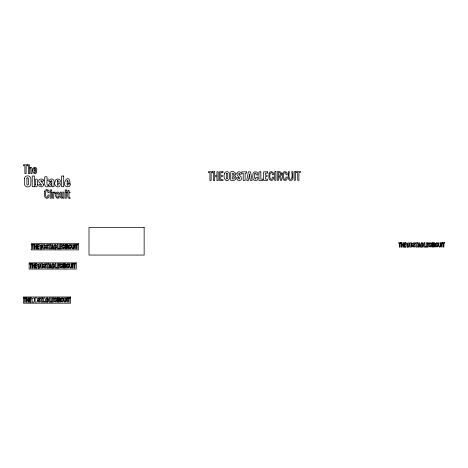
<?xml version="1.0" encoding="UTF-8"?>
<svg xmlns="http://www.w3.org/2000/svg" width="468" height="468" viewBox="0 0 468 468"><rect width="100%" height="100%" fill="white"/><g stroke="black" fill="none" stroke-linecap="round" stroke-linejoin="round"><path stroke-width="0.7" d="M55.926 193.729C54.013 197.198 59.366 200.901 59.383 195.911L58.348 195.911L58.131 197.35L57.184 197.215C55.862 195.677 57.88 190.494 58.348 194.284L59.383 194.284C60.249 191.687 55.827 191.067 55.926 193.729M33.088 168.983C31.145 172.388 36.405 176.313 36.685 171.428L35.556 171.428L35.153 172.809L34.281 172.376L34.217 170.487L36.697 170.487C37.961 167.673 33.45 165.707 33.088 168.983M66.14 300.667C65.268 304.849 62.338 299.748 63.835 297.8L64.414 297.8C63.127 302.831 66.854 302.831 65.567 297.8L66.14 297.8L66.14 300.667M71.85 266.52C70.978 270.697 68.047 265.596 69.545 263.648L70.124 263.648C68.837 268.679 72.563 268.679 71.276 263.648L71.85 263.648L71.85 266.52M74.073 247.356C73.201 251.532 70.27 246.431 71.774 244.489L72.347 244.489C71.06 249.514 74.786 249.514 73.499 244.489L74.073 244.489L74.073 247.356M292.839 177.407C293.173 179.256 291.623 180.999 289.715 180.326C286.755 178.747 288.996 174.195 288.235 171.674L289.394 171.674C287.264 181.912 293.828 181.912 291.699 171.674L292.839 171.674L292.839 177.407M440.85 245.606C439.978 249.789 437.048 244.688 438.551 242.74L439.124 242.74C437.837 247.771 441.57 247.771 440.283 242.74L440.85 242.74L440.85 245.606M44.618 191.587C44.723 193.694 43.542 198.221 46.899 198.333C48.736 198.52 49.269 196.466 49.076 195.021L47.935 195.021L47.613 197.168C44.612 198.818 44.635 188.967 47.625 190.657L47.935 192.687L49.076 192.687C50.246 189.429 44.793 188.165 44.618 191.587M54.224 298.8C52.527 301.176 56.575 303.837 56.452 300.52L55.879 300.52C54.627 304.767 54.592 295.249 55.879 299.35L56.452 299.35C57.037 297.718 54.311 297.092 54.224 298.8M59.933 264.648C58.237 267.023 62.285 269.685 62.162 266.368L61.589 266.368C60.337 270.615 60.302 261.097 61.589 265.198L62.162 265.198C62.747 263.572 60.021 262.94 59.933 264.648M62.156 245.489C60.46 247.859 64.508 250.526 64.385 247.203L63.812 247.203C62.56 251.456 62.525 241.933 63.812 246.033L64.385 246.033C64.97 244.407 62.244 243.775 62.156 245.489M61.068 298.8C59.372 301.176 63.42 303.837 63.297 300.52L62.73 300.52C61.472 304.767 61.443 295.249 62.73 299.35L63.297 299.35C63.882 297.718 61.156 297.092 61.068 298.8M66.778 264.648C65.087 267.023 69.129 269.685 69.007 266.368L68.439 266.368C67.181 270.615 67.152 261.097 68.439 265.198L69.007 265.198C69.592 263.572 66.865 262.94 66.778 264.648M69.001 245.489C67.31 247.859 71.352 250.526 71.23 247.203L70.662 247.203C69.404 251.456 69.375 241.933 70.662 246.033L71.23 246.033C71.815 244.407 69.088 243.775 69.001 245.489M269.006 173.675C269.118 175.781 267.93 180.303 271.288 180.42C273.131 180.607 273.657 178.554 273.47 177.109L272.323 177.109L272.007 179.256C269.001 180.905 269.03 171.054 272.013 172.745L272.323 174.769L273.47 174.769C274.634 171.51 269.188 170.253 269.006 173.675M282.701 173.675C282.807 175.781 281.625 180.303 284.983 180.42C286.82 180.607 287.352 178.554 287.159 177.109L286.018 177.109L285.696 179.256C282.695 180.905 282.719 171.054 285.708 172.745L286.018 174.769L287.159 174.769C288.329 171.51 282.877 170.253 282.701 173.675M428.934 243.74C427.243 246.115 431.285 248.777 431.163 245.46L430.595 245.46C429.343 249.707 429.308 240.183 430.595 244.29L431.163 244.29C431.748 242.658 429.027 242.026 428.934 243.74M435.784 243.74C434.088 246.115 438.13 248.777 438.013 245.46L437.44 245.46C436.188 249.707 436.153 240.183 437.44 244.29L438.013 244.29C438.592 242.658 435.872 242.026 435.784 243.74M34.269 168.673L34.217 169.861L35.556 169.861C36.147 168.872 34.767 167.228 34.269 168.673M47.128 298.777L47.227 301.497L47.654 301.491L47.748 300.591L48.672 300.591C45.408 307.529 45.349 292.588 48.672 299.438L47.748 299.438L47.572 298.514L47.128 298.777M52.837 264.625L52.937 267.345L53.364 267.339L53.457 266.438L54.382 266.438C51.117 273.376 51.059 258.435 54.382 265.286L53.457 265.286L53.282 264.361L52.837 264.625M55.06 245.46L55.16 248.18L55.587 248.175L55.68 247.279L56.605 247.279C53.34 254.212 53.282 239.271 56.605 246.121L55.68 246.121L55.505 245.203L55.06 245.46M254.814 173.622C253.586 175.225 255.563 182.742 256.054 177.255L257.909 177.255C258.19 178.84 257.324 180.794 255.44 180.549C252.246 180.742 252.79 176.606 252.866 174.599C252.211 170.598 259.096 171.007 257.909 174.944L256.054 174.944C256.563 174.032 255.464 172.13 254.814 173.622M421.838 243.711L421.943 246.437L422.364 246.431L422.458 245.53L423.388 245.53C420.118 252.463 420.065 237.528 423.388 244.378L422.458 244.378L422.282 243.454L421.838 243.711M37.721 300.906L37.194 302.006L35.1 302.176L35.1 297.888C38.522 297.186 36.75 299.789 37.721 300.906M43.43 266.754L42.904 267.854L40.81 268.024L40.81 263.736C44.232 263.034 42.459 265.637 43.43 266.754M45.653 247.59L45.127 248.695L43.038 248.859L43.038 244.571C46.455 243.869 44.682 246.472 45.653 247.59M236.001 177.881C236.246 180.724 232.672 180.695 230.765 180.42L230.765 171.844C233.52 170.048 237.949 174.102 234.474 175.816L235.609 176.442L236.001 177.881M412.431 245.84L411.91 246.946L409.816 247.116L409.816 242.822C413.232 242.126 411.466 244.723 412.431 245.84M24.506 178.366C24.745 180.999 23.16 185.656 26.571 186.808C28.349 187.27 30.683 186.498 30.812 184.404C30.578 181.777 32.169 177.109 28.735 175.991C26.974 175.541 24.646 176.284 24.506 178.366M37.68 184.521C38.043 186.457 35.697 187.744 34.375 186.176L34.375 186.755L32.216 186.755L32.216 176.032L34.375 176.032L34.375 179.659L36.445 179.016A1.375 1.375 0 0 1 37.3 179.636L37.68 184.521M31.97 298.818C32.315 309.225 37.873 294.261 31.97 298.818M37.68 264.666C38.025 275.073 43.582 260.109 37.68 264.666M39.903 245.507C40.248 255.914 45.805 240.944 39.903 245.507M224.505 173.71C222.563 177.682 226.723 184.146 229.554 178.536C229.361 176.436 230.636 172.704 227.887 171.809C226.477 171.446 224.617 172.043 224.505 173.71M406.686 243.758C407.025 254.165 412.589 239.201 406.686 243.758M59.916 298.953C59.845 300.269 58.096 299.538 58.956 298.233L59.688 298.332L59.916 298.953M65.625 264.8C65.555 266.116 63.806 265.385 64.666 264.081L65.397 264.18L65.625 264.8M67.848 245.636C67.778 246.952 66.029 246.221 66.889 244.922L67.62 245.016L67.848 245.636M280.39 173.973L280.045 175.102L278.478 175.401L278.478 172.54L279.94 172.733L280.39 173.973M434.626 243.886C434.556 245.203 432.806 244.477 433.672 243.173L434.398 243.266L434.626 243.886M70.124 184.544L69.96 185.568A1.849 1.849 0 0 1 69.083 186.562C58.956 188.627 68.714 170.568 70.124 183.064L67.053 183.064L67.304 185.275L68.059 185.047L68.141 183.807L70.124 183.807L70.124 184.544M38.148 298.695C38.253 299.461 40.254 302.679 38.932 300.754L38.119 300.877L38.446 301.913L39.95 302.094A1.006 1.006 0 0 0 40.441 301.445C40.605 300.696 38.241 297.584 39.575 299.146L40.394 299.046C40.634 297.642 38.353 297.379 38.148 298.695M43.857 264.543C43.963 265.309 45.963 268.533 44.641 266.602L43.828 266.725L44.156 267.76L45.659 267.942A1.006 1.006 0 0 0 46.151 267.298C46.314 266.544 43.951 263.437 45.285 264.993L46.104 264.894C46.344 263.49 44.062 263.227 43.857 264.543M46.08 245.378C46.186 246.145 48.186 249.368 46.864 247.443L46.051 247.566L46.379 248.602L47.882 248.783A1.006 1.006 0 0 0 48.374 248.134C48.537 247.379 46.174 244.273 47.508 245.835L48.327 245.729C48.567 244.325 46.285 244.068 46.08 245.378M236.855 173.458L237.141 175.272L239.4 177.594L239.557 178.905L238.774 178.957L238.423 177.583L236.802 177.828C236.516 179.841 238.744 181.221 240.458 180.262A2.012 2.012 0 0 0 241.447 178.963L241.125 176.892L238.867 174.564L238.645 173.78L239.154 173.113L239.715 174.365L241.348 174.16C241.827 171.352 237.27 170.832 236.855 173.458M412.858 243.629C412.963 244.395 414.964 247.619 413.642 245.694L412.834 245.817L413.156 246.852L414.66 247.034A1.006 1.006 0 0 0 415.157 246.384C415.315 245.63 412.957 242.523 414.291 244.085L415.104 243.986C415.344 242.576 413.068 242.319 412.858 243.629M26.904 178.22L26.892 184.573L27.647 185.234L28.413 184.573L28.413 178.22L27.647 177.553L26.904 178.22M38.639 264.607L38.938 267.415L39.248 264.607L38.639 264.607M40.862 245.443L41.161 248.251L41.471 245.443L40.862 245.443M226.424 173.593C226.483 174.447 225.488 180.677 227.635 178.671C227.594 177.828 228.548 171.598 226.424 173.593M407.646 243.699L407.938 246.501L408.248 243.699L407.646 243.699M50.983 181.18L50.93 181.742L48.918 181.66C48.725 179.636 50.93 178.448 52.673 179.133C55.259 180.648 53.428 184.298 54.107 186.755L52.176 186.755L52.007 185.673C48.678 189.909 47.192 181.701 51.913 182.017L51.737 180.666L51.17 180.654L50.983 181.18M57.324 180.812L57.394 185.223L58.202 185.1L58.254 183.631L60.331 183.631C60.717 189.593 52.662 186.533 55.101 181.525C54.844 177.828 61.425 178.355 60.331 182.081L58.254 182.081L58.014 180.508L57.324 180.812M42.512 266.737C41.599 268.819 41.775 264.578 42.512 266.737M44.735 247.572C43.822 249.66 43.998 245.413 44.735 247.572M234.164 177.846L233.924 178.782L232.66 179.098L232.66 176.524L233.918 176.828L234.164 177.846M411.512 245.829C410.606 247.911 410.775 243.664 411.512 245.829M60.495 298.953L59.962 299.959L60.577 302.129L59.992 302.129L59.424 300.099L58.956 300.099L58.956 302.129L58.354 302.129L58.354 297.8L59.939 297.917L60.495 298.953M66.204 264.8L65.672 265.806L66.286 267.977L65.701 267.977L65.14 265.947L64.666 265.947L64.666 267.977L64.063 267.977L64.063 263.648L65.649 263.771L66.204 264.8M68.427 245.636L67.895 246.642L68.509 248.812L67.924 248.812L67.363 246.782L66.889 246.782L66.889 248.812L66.286 248.812L66.286 244.489L67.872 244.606L68.427 245.636M281.555 173.973L281.309 175.266L280.484 175.991L281.713 180.326L280.548 180.326L279.414 176.266L278.478 176.266L278.478 180.326L277.272 180.326L277.272 171.674C278.94 171.452 281.789 171.592 281.555 173.973M435.205 243.886L434.673 244.899L435.287 247.063L434.708 247.063L434.14 245.033L433.672 245.033L433.672 247.063L433.064 247.063L433.064 242.74L434.649 242.857L435.205 243.886M35.521 184.638L35.299 185.381L34.375 185.287L34.375 180.519L34.995 180.268L35.521 181.063L35.521 184.638M67.123 180.864L67.053 182.058L68.141 182.058L67.86 180.572L67.123 180.864M43.612 184.807C43.53 187.586 39.078 187.463 38.505 184.971L39.973 184.322L40.763 185.357L41.599 185.035C40.839 183.368 37.621 182.268 38.99 179.981C40.166 178.285 43.138 178.881 43.518 180.946L42.102 181.578L41.324 180.525L40.622 180.917L42.886 183.234L43.612 184.807M52.375 245.718L52.147 247.391L52.603 247.391L52.375 245.718M50.152 264.876L49.924 266.549L50.38 266.549L50.152 264.876M249.45 174.131L248.994 177.477L249.9 177.477L249.45 174.131M419.152 243.968L418.93 245.641L419.381 245.641L419.152 243.968M44.688 245.723C43.998 247.56 43.846 243.998 44.688 245.723M42.465 264.882C41.775 266.725 41.623 263.162 42.465 264.882M234.07 174.143L233.69 175.149L232.66 175.272L232.66 173.113L233.795 173.376L234.07 174.143M411.466 243.974C410.781 245.811 410.629 242.254 411.466 243.974M50.784 184.082L50.866 185.205L51.755 185.234L51.913 182.959L50.784 184.082M52.065 247.952L51.913 248.859L51.018 248.859L51.831 244.571L52.913 244.571L53.709 248.859L52.837 248.859L52.691 247.952L52.065 247.952M44.132 301.269L43.98 302.176L43.085 302.176L43.898 297.888L44.975 297.888L45.776 302.176L44.905 302.176L44.758 301.269L44.132 301.269M49.842 267.117L49.69 268.024L48.795 268.024L49.608 263.736L50.69 263.736L51.486 268.024L50.614 268.024L50.468 267.117L49.842 267.117M248.824 178.612L248.526 180.42L246.735 180.42L248.356 171.844L250.515 171.844L252.117 180.42L250.368 180.42L250.082 178.612L248.824 178.612M418.842 246.209L418.696 247.116L417.801 247.116L418.608 242.822L419.691 242.822L420.492 247.116L419.615 247.116L419.474 246.209L418.842 246.209M54.095 192.471L53.756 192.939L53.756 192.067L52.609 192.067L52.609 198.239L53.756 198.239L53.756 193.729L54.417 193.167L55.3 193.261L55.119 191.991A1.381 1.381 0 0 0 54.095 192.471M30.227 167.45L29.519 167.971L29.519 164.794L28.355 164.794L28.355 173.616L29.519 173.616L29.519 168.562L30.367 168.147L30.87 168.854L30.87 173.616L32.035 173.616C31.508 172.23 33.556 166.315 30.227 167.45M62.788 197.631C59.366 200.357 60.103 193.67 60.354 192.067L61.495 192.067L61.495 196.724L61.987 197.426L62.788 197.04L62.788 192.067L63.929 192.067L63.929 198.239L62.788 198.239L62.788 197.631M48.216 185.035L47.367 185.053L46.958 184.468L46.958 180.519L48.046 180.519L48.046 179.104L46.958 179.104L46.958 176.775L44.776 176.775L44.776 179.104L44.033 179.104L44.033 180.519L44.776 180.519C44.179 183.117 44.255 188.048 48.216 186.732L48.216 185.035M69.978 198.262C66.813 199.052 67.895 194.46 67.848 192.822L67.199 192.822L67.199 192.067L67.848 192.067L67.848 190.26L68.995 190.26L68.995 192.067L69.989 192.067L69.989 192.822L68.995 192.822L69.024 197.086L69.978 197.414L69.978 198.262M27.571 164.794L23.4 164.794L23.4 165.707L24.892 165.707L24.892 173.616L26.12 173.616L26.12 165.707L27.571 165.707L27.571 164.794M212.595 171.727L208.424 171.727L208.424 172.639L209.916 172.639L209.916 180.549L211.15 180.549L211.15 172.639L212.595 172.639L212.595 171.727M214.677 171.727L213.449 171.727L213.449 180.549L214.677 180.549L214.677 176.418L216.941 176.418L216.941 180.549L218.176 180.549L218.176 171.727L216.941 171.727L216.941 175.541L214.677 175.541L214.677 171.727M222.979 171.727L219.556 171.727L219.556 180.549L222.996 180.549L222.996 179.665L220.785 179.665L220.785 176.43L222.563 176.43L222.563 175.559L220.785 175.559L220.785 172.639L222.979 172.639L222.979 171.727M275.868 171.674L274.687 171.674L274.687 180.326L275.868 180.326L275.868 171.674M295.361 171.674L294.173 171.674L294.173 180.326L295.361 180.326L295.361 171.674M300.339 171.674L296.25 171.674L296.25 172.569L297.712 172.569L297.712 180.326L298.917 180.326L298.917 172.569L300.339 172.569L300.339 171.674M246.396 171.844L241.921 171.844L241.921 173.254L243.208 173.254L243.208 180.42L245.115 180.42L245.115 173.254L246.396 173.254L246.396 171.844M260.84 171.844L258.944 171.844L258.944 180.42L262.811 180.42L262.811 179.139L260.84 179.139L260.84 171.844M267.491 171.844L263.636 171.844L263.636 180.42L267.515 180.42L267.515 179.139L265.531 179.139L265.531 176.576L267.029 176.576L267.029 175.266L265.531 175.266L265.531 173.137L267.491 173.137L267.491 171.844M63.695 176.032L61.548 176.032L61.548 186.755L63.695 186.755L63.695 176.032M51.351 189.949L50.211 189.949L50.211 191.149L51.351 191.149L51.351 189.949M66.316 189.949L65.169 189.949L65.169 191.149L66.316 191.149L66.316 189.949M51.351 192.067L50.211 192.067L50.211 198.239L51.351 198.239L51.351 192.067M66.316 192.067L65.169 192.067L65.169 198.239L66.316 198.239L66.316 192.067M144.144 227.489L89.008 227.489L89.008 255.054L144.144 255.054L144.144 227.489M400.731 242.763L398.642 242.763L398.642 243.225L399.391 243.225L399.391 247.174L400.005 247.174L400.005 243.225L400.731 243.225L400.731 242.763M401.772 242.763L401.152 242.763L401.152 247.174L401.772 247.174L401.772 245.115L402.901 245.115L402.901 247.174L403.515 247.174L403.515 242.763L402.901 242.763L402.901 244.67L401.772 244.67L401.772 242.763M405.92 242.763L404.212 242.763L404.212 247.174L405.931 247.174L405.931 246.735L404.826 246.735L404.826 245.121L405.715 245.121L405.715 244.682L404.826 244.682L404.826 243.225L405.92 243.225L405.92 242.763M432.368 242.74L431.771 242.74L431.771 247.063L432.368 247.063L432.368 242.74M442.114 242.74L441.517 242.74L441.517 247.063L442.114 247.063L442.114 242.74M444.6 242.74L442.552 242.74L442.552 243.19L443.284 243.19L443.284 247.063L443.892 247.063L443.892 243.19L444.6 243.19L444.6 242.74M417.631 242.822L415.391 242.822L415.391 243.53L416.034 243.53L416.034 247.116L416.988 247.116L416.988 243.53L417.631 243.53L417.631 242.822M424.85 242.822L423.903 242.822L423.903 247.116L425.839 247.116L425.839 246.472L424.85 246.472L424.85 242.822M428.179 242.822L426.249 242.822L426.249 247.116L428.191 247.116L428.191 246.472L427.196 246.472L427.196 245.191L427.945 245.191L427.945 244.536L427.196 244.536L427.196 243.471L428.179 243.471L428.179 242.822M78.507 243.67L31.333 243.67L31.333 249.894L78.507 249.894L78.507 243.67M33.953 244.512L31.865 244.512L31.865 244.969L32.614 244.969L32.614 248.923L33.228 248.923L33.228 244.969L33.953 244.969L33.953 244.512M34.989 244.512L34.375 244.512L34.375 248.923L34.989 248.923L34.989 246.858L36.124 246.858L36.124 248.923L36.738 248.923L36.738 244.512L36.124 244.512L36.124 246.42L34.989 246.42L34.989 244.512M39.142 244.512L37.428 244.512L37.428 248.923L39.154 248.923L39.154 248.485L38.048 248.485L38.048 246.864L38.932 246.864L38.932 246.431L38.048 246.431L38.048 244.969L39.142 244.969L39.142 244.512M65.59 244.489L64.993 244.489L64.993 248.812L65.59 248.812L65.59 244.489M75.33 244.489L74.74 244.489L74.74 248.812L75.33 248.812L75.33 244.489M77.823 244.489L75.775 244.489L75.775 244.934L76.506 244.934L76.506 248.812L77.109 248.812L77.109 244.934L77.823 244.934L77.823 244.489M50.848 244.571L48.613 244.571L48.613 245.273L49.257 245.273L49.257 248.859L50.211 248.859L50.211 245.273L50.848 245.273L50.848 244.571M58.073 244.571L57.125 244.571L57.125 248.859L59.056 248.859L59.056 248.221L58.073 248.221L58.073 244.571M61.396 244.571L59.471 244.571L59.471 248.859L61.407 248.859L61.407 248.221L60.419 248.221L60.419 246.94L61.168 246.94L61.168 246.279L60.419 246.279L60.419 245.22L61.396 245.22L61.396 244.571M76.284 262.835L29.11 262.835L29.11 269.053L76.284 269.053L76.284 262.835M63.361 263.648L62.77 263.648L62.77 267.977L63.361 267.977L63.361 263.648M73.107 263.648L72.517 263.648L72.517 267.977L73.107 267.977L73.107 263.648M75.6 263.648L73.552 263.648L73.552 264.098L74.283 264.098L74.283 267.977L74.886 267.977L74.886 264.098L75.6 264.098L75.6 263.648M31.73 263.677L29.642 263.677L29.642 264.133L30.391 264.133L30.391 268.088L31.005 268.088L31.005 264.133L31.73 264.133L31.73 263.677M32.766 263.677L32.152 263.677L32.152 268.088L32.766 268.088L32.766 266.023L33.901 266.023L33.901 268.088L34.515 268.088L34.515 263.677L33.901 263.677L33.901 265.584L32.766 265.584L32.766 263.677M36.919 263.677L35.205 263.677L35.205 268.088L36.925 268.088L36.925 267.649L35.82 267.649L35.82 266.029L36.709 266.029L36.709 265.596L35.82 265.596L35.82 264.133L36.919 264.133L36.919 263.677M48.625 263.736L46.39 263.736L46.39 264.438L47.034 264.438L47.034 268.024L47.988 268.024L47.988 264.438L48.625 264.438L48.625 263.736M55.85 263.736L54.902 263.736L54.902 268.024L56.833 268.024L56.833 267.386L55.85 267.386L55.85 263.736M59.173 263.736L57.248 263.736L57.248 268.024L59.184 268.024L59.184 267.386L58.196 267.386L58.196 266.105L58.945 266.105L58.945 265.444L58.196 265.444L58.196 264.379L59.173 264.379L59.173 263.736M70.574 296.981L23.4 296.981L23.4 303.205L70.574 303.205L70.574 296.981M26.015 297.829L23.932 297.829L23.932 298.286L24.675 298.286L24.675 302.24L25.295 302.24L25.295 298.286L26.015 298.286L26.015 297.829M27.056 297.829L26.442 297.829L26.442 302.24L27.056 302.24L27.056 300.175L28.191 300.175L28.191 302.24L28.805 302.24L28.805 297.829L28.191 297.829L28.191 299.736L27.056 299.736L27.056 297.829M31.204 297.829L29.496 297.829L29.496 302.24L31.216 302.24L31.216 301.796L30.11 301.796L30.11 300.181L30.999 300.181L30.999 299.742L30.11 299.742L30.11 298.286L31.204 298.286L31.204 297.829M42.916 297.888L40.675 297.888L40.675 298.59L41.324 298.59L41.324 302.176L42.278 302.176L42.278 298.59L42.916 298.59L42.916 297.888M50.14 297.888L49.193 297.888L49.193 302.176L51.123 302.176L51.123 301.532L50.14 301.532L50.14 297.888M53.463 297.888L51.538 297.888L51.538 302.176L53.475 302.176L53.475 301.532L52.486 301.532L52.486 300.251L53.235 300.251L53.235 299.596L52.486 299.596L52.486 298.531L53.463 298.531L53.463 297.888M57.652 297.8L57.061 297.8L57.061 302.129L57.652 302.129L57.652 297.8M67.398 297.8L66.807 297.8L66.807 302.129L67.398 302.129L67.398 297.8M69.89 297.8L67.842 297.8L67.842 298.251L68.574 298.251L68.574 302.129L69.176 302.129L69.176 298.251L69.89 298.251L69.89 297.8"/></g></svg>
